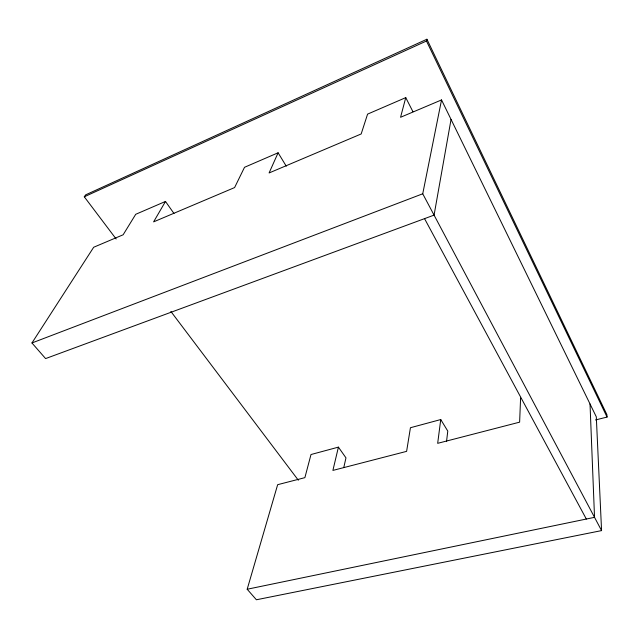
<?xml version="1.0" encoding="UTF-8"?>
<svg xmlns="http://www.w3.org/2000/svg" width="639" height="639" viewBox="0 0 639 639"><rect width="100%" height="100%" fill="white"/><g stroke="black" fill="none" stroke-linecap="round" stroke-linejoin="round"><path stroke-width="0.96" d="M520.593 398.033L519.627 422.155L437.675 443.33L440.742 419.551L410.438 427.723L406.612 451.358L332.895 470.416L338.414 447.132L311.001 454.521L304.883 477.652L277.653 484.689L247.189 589.238L256.399 599.773L601.571 530.602L596.299 416.82L441.533 99.932L400.565 117.28L405.757 97.623L367.577 114.125L361.179 133.958L269.091 172.961L278.101 152.785L286.272 166.188M446.525 441.589L447.779 431.085L440.742 419.551M451.046 119.413L434.073 215.119L45.601 358.583L31.95 342.967L93.685 247.253L123.135 234.785L135.716 214.305L165.493 201.445L173.984 213.506M601.571 530.602L422.738 193.785L441.533 99.932M343.766 467.596L345.971 457.867L338.414 447.132M595.452 419.975L607.05 417.067L426.469 41.008L426.916 39.227L85.65 194.847L84.276 196.788L116.146 238.986M165.493 201.445L153.6 221.877L234.601 187.57L244.513 167.298L278.101 152.785M84.276 196.788L426.469 41.008M31.95 342.967L422.738 193.785M247.189 589.238L594.534 517.342L590.021 403.968M170.869 311.441L298.341 480.232M424.544 218.634L586.33 519.044M405.757 97.623L412.938 111.713M426.916 39.227L606.906 414.671L607.05 417.067"/></g></svg>
